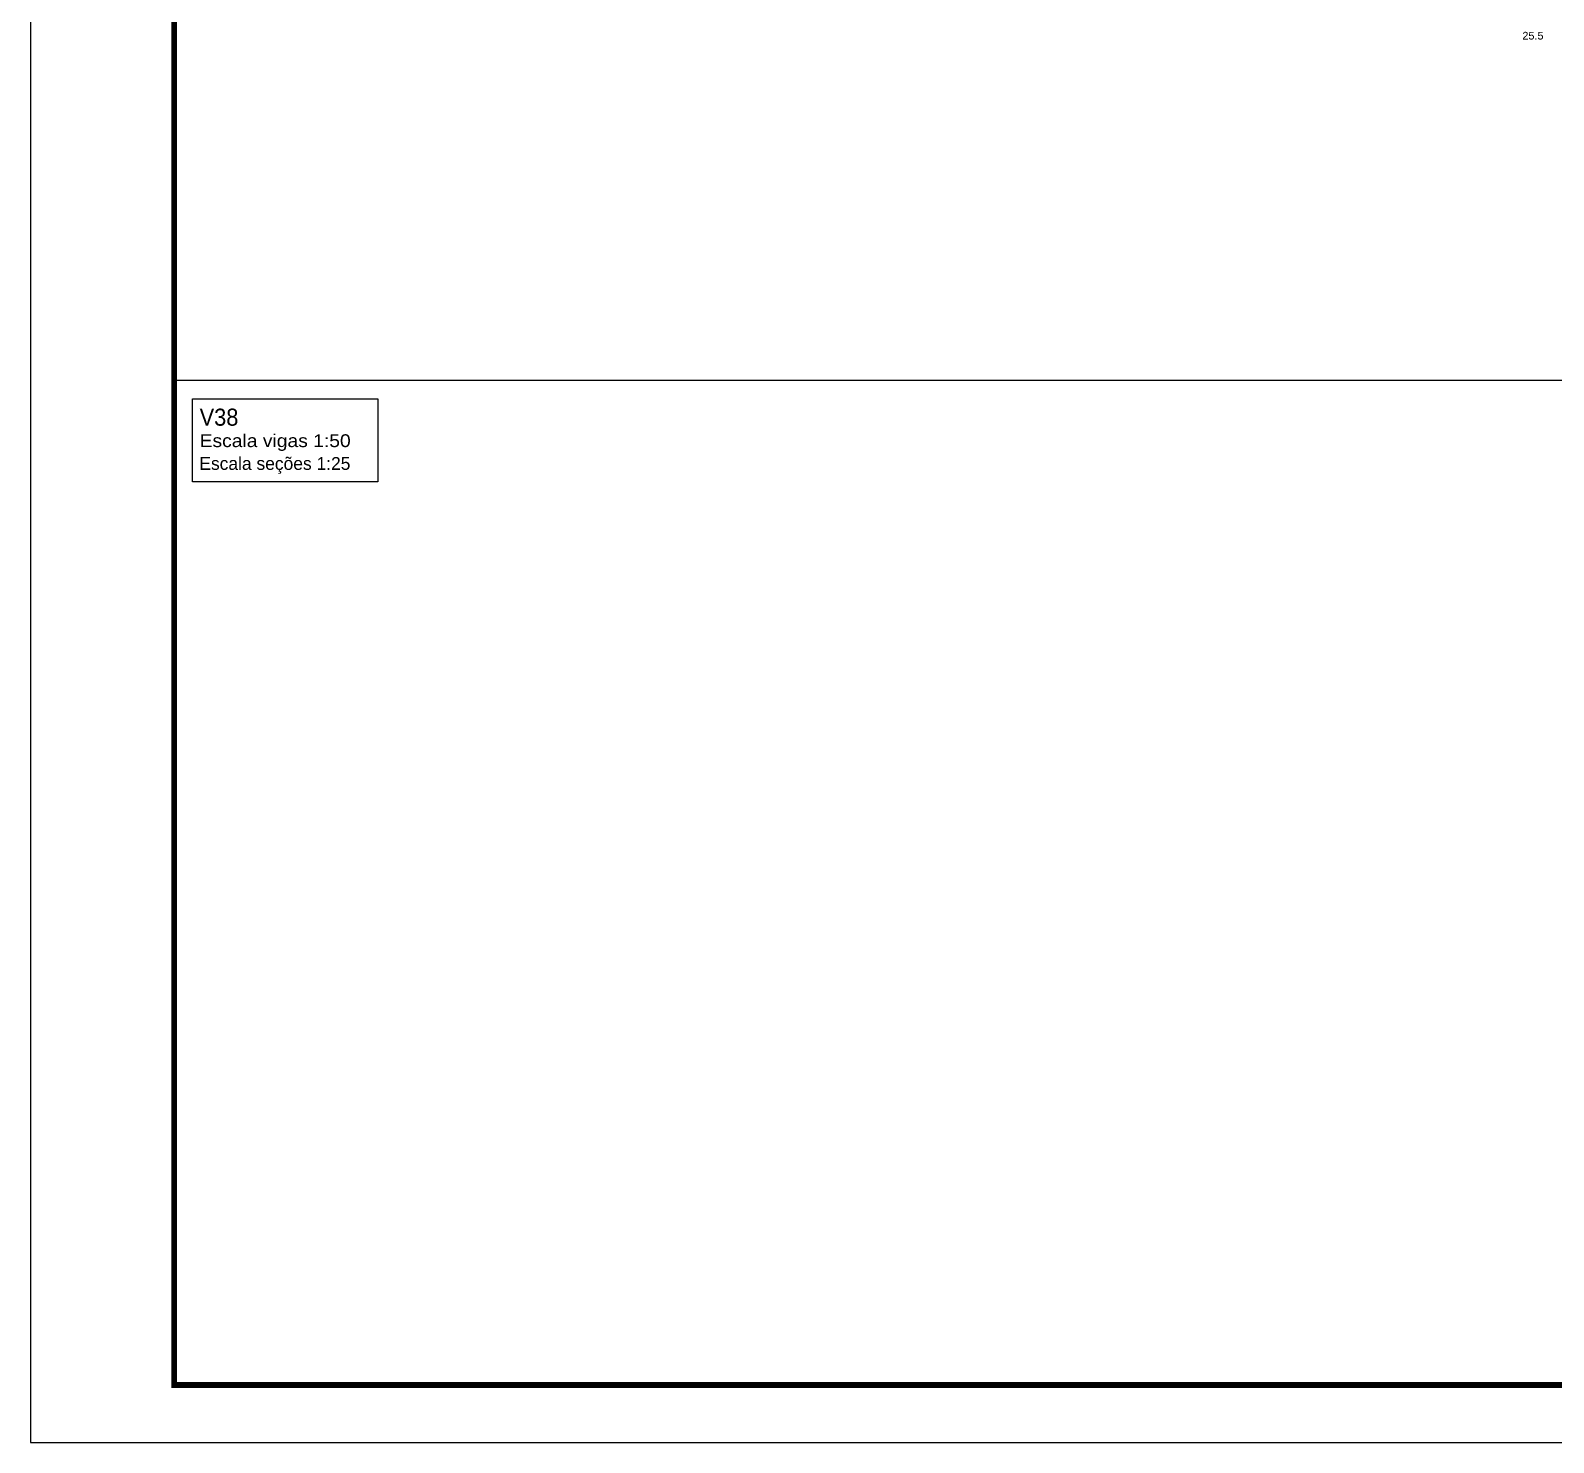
# Model space of a CAD drawing. Header units: centimetres. Extents: x 3194 to 3278, y -951 to -517.
# Drawn here: x 3194.32 to 3220.8, y -827.37 to -802.82 of the extents above; entities that cross this region are included whole.
import ezdxf
from ezdxf.enums import TextEntityAlignment as Align

# ---------------------------------------------------------------- set-up
doc = ezdxf.new("R2010")
doc.units = ezdxf.units.CM
doc.layers.add('ARQ-FOLHA', color=7, linetype='Continuous')
doc.layers.add('COTA CYPE', color=31, linetype='Continuous')
doc.layers.add('ELE_COT_TEXTOS_ESTRIBOS', color=8, linetype='Continuous', lineweight=0)
doc.layers.add('ELE_REF_REF_ESCALA', color=3, linetype='Continuous', lineweight=9)
doc.styles.add('CYPETXT', font='arial.ttf', dxfattribs={"height": 0.2})

# ---------------------------------------------------------------- blocks, each defined once
blk = doc.blocks.new('FOLHA A1')
at = {"layer": 'ARQ-FOLHA'}
for p, q in [((0, 0), (0, -594)), ((0, -594), (841, -594))]:
    blk.add_line(p, q, dxfattribs=at)
at = {"layer": 'ARQ-FOLHA', "const_width": 1}
blk.add_lwpolyline([(25, -10), (25, -584), (831, -584), (831, -10), (25, -10)], dxfattribs=at)

msp = doc.modelspace()

# ---------------------------------------------------------------- linework, layer by layer
msp.add_line((3196.8194, -808.89928), (3259.9194, -808.89928))
at = {"layer": 'COTA CYPE'}
msp.add_lwpolyline([(3197.13585, -809.22374), (3200.36225, -809.22374), (3200.36225, -810.66721), (3197.13585, -810.66721)], close=True, dxfattribs=at)

# ---------------------------------------------------------------- block references
at = {"layer": 'ARQ-FOLHA', "xscale": 0.1, "yscale": 0.1, "zscale": 0.1}
msp.add_blockref('FOLHA A1', (3194.3194, -767.9709), dxfattribs=at)

# ---------------------------------------------------------------- texts
at = {"layer": 'COTA CYPE', "style": 'CYPETXT', "width": 0.911221}
msp.add_text('V38', height=0.297399, dxfattribs=at).set_placement((3197.26125, -809.69051), (3197.93486, -809.69051), align=Align.FIT)
at = {"layer": 'ELE_COT_TEXTOS_ESTRIBOS', "style": 'CYPETXT', "width": 1.015093}
msp.add_text('25.5', height=0.133333, dxfattribs=at).set_placement((3220.26014, -802.97519), (3220.62814, -802.97519), align=Align.FIT)
at = {"layer": 'ELE_REF_REF_ESCALA', "style": 'CYPETXT'}
for s, width, p, p2 in [('Escala vigas 1:50', 1.075389, (3197.26125, -810.06225), (3199.88766, -810.06225)), ('Escala seções 1:25', 0.971968, (3197.25638, -810.45837), (3199.88279, -810.45837))]:
    msp.add_text(s, height=0.2230494, dxfattribs=dict(at, width=width)).set_placement(p, p2, align=Align.FIT)

doc.saveas('drawing.dxf')
